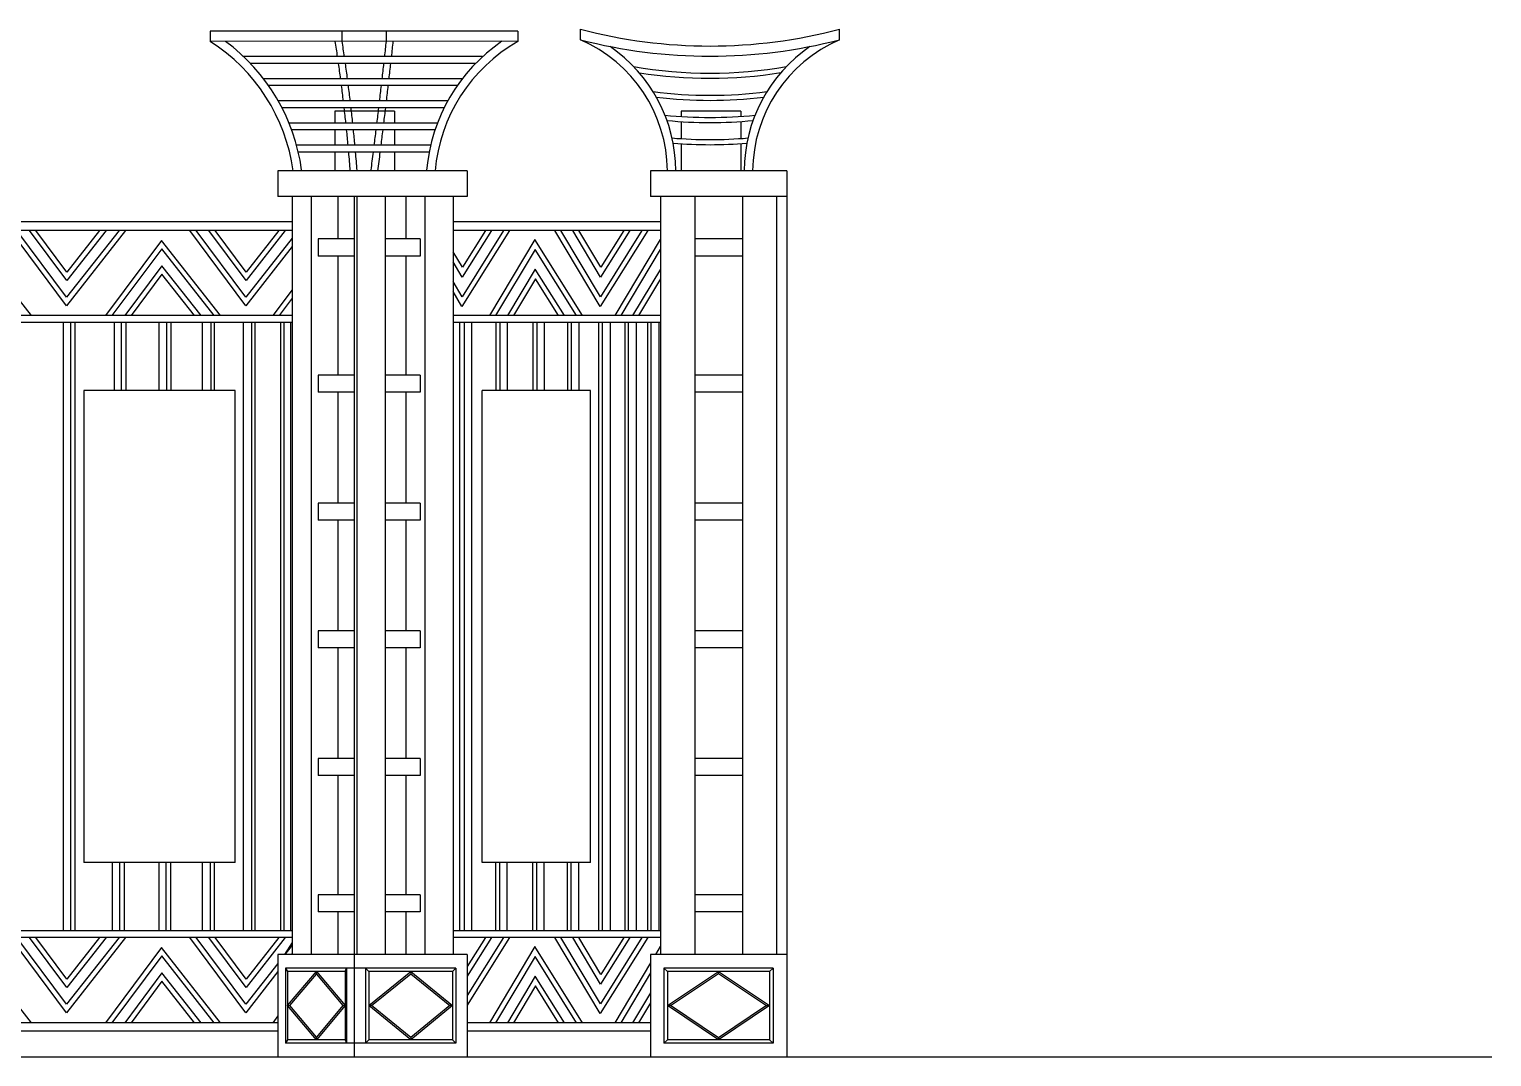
# Model space of a CAD drawing. Extents: x -1237597 to -1121401, y 701438 to 763997.
# Drawn here: x -1129982 to -1121401, y 715406 to 721437 of the extents above; entities that cross this region are included whole.
import ezdxf

# ---------------------------------------------------------------- set-up
doc = ezdxf.new("R2010")
doc.units = 0
doc.header["$LTSCALE"] = 300
doc.header["$MEASUREMENT"] = 0
for name, color, linetype in [('1', 7, 'CONTINUOUS'), ('2', 2, 'CONTINUOUS'), ('4', 4, 'CONTINUOUS')]:
    doc.layers.add(name, color=color, linetype=linetype)

msp = doc.modelspace()

# ---------------------------------------------------------------- linework, layer by layer
at = {"layer": '1', "color": 7}
msp.add_line((-1162879.3, 715405.6), (-1121401.2, 715405.6), dxfattribs=at)
at = {"layer": '2', "color": 2}
for p, q in [((-1128189.8, 720955.6), (-1128189.8, 720885.9)), ((-1127839.8, 720955.6), (-1128189.8, 720955.6)), ((-1127839.8, 720955.6), (-1127839.8, 720885.9)), ((-1126157.9, 720955.6), (-1126157.9, 720924.7)), ((-1125807.9, 720955.6), (-1126157.9, 720955.6)), ((-1126157.9, 720894.6), (-1126157.9, 720794.7)), ((-1125807.9, 720955.6), (-1125807.9, 720925.3)), ((-1125807.9, 720895.3), (-1125807.9, 720795.3)), ((-1128189.8, 720845.7), (-1128189.8, 720755.9)), ((-1127839.8, 720845.8), (-1127839.8, 720755.9)), ((-1126157.9, 720764.6), (-1126157.9, 720605.6)), ((-1125807.9, 720765.3), (-1125807.9, 720605.6)), ((-1128189.8, 720715.7), (-1128189.8, 720605.6)), ((-1127839.8, 720715.8), (-1127839.8, 720605.6)), ((-1127412.2, 720605.6), (-1128522.8, 720605.6)), ((-1128522.8, 720605.6), (-1128522.8, 720455.6)), ((-1127412.2, 720605.6), (-1127412.2, 720455.6)), ((-1125537.9, 720605.6), (-1126337.9, 720605.6)), ((-1126337.9, 720605.6), (-1126337.9, 720455.6)), ((-1126337.9, 720605.6), (-1126337.9, 720505.6)), ((-1125537.9, 720605.6), (-1125537.9, 720455.6)), ((-1125537.9, 720605.6), (-1125537.9, 720505.6)), ((-1127412.2, 720455.6), (-1128522.8, 720455.6)), ((-1128439.5, 720455.6), (-1128439.5, 716005.6)), ((-1128327.6, 720455.6), (-1128327.6, 716005.6)), ((-1128171.1, 720455.6), (-1128171.1, 720205.6)), ((-1128075.4, 720455.6), (-1128075.4, 715405.6)), ((-1128059.2, 720455.6), (-1128059.2, 716005.6)), ((-1127893.4, 720455.6), (-1127893.4, 716005.6)), ((-1127773.1, 720455.6), (-1127773.1, 720205.6)), ((-1127661.3, 720455.6), (-1127661.3, 716005.6)), ((-1127495.4, 720455.6), (-1127495.4, 716005.6)), ((-1125537.9, 720455.6), (-1126337.9, 720455.6)), ((-1126277.9, 720455.6), (-1126277.9, 716005.6)), ((-1126077.9, 720455.6), (-1126077.9, 716005.6)), ((-1125797.9, 720455.6), (-1125797.9, 716005.6)), ((-1125597.9, 720455.6), (-1125597.9, 716005.6)), ((-1128439.5, 720305.6), (-1130372, 720305.6)), ((-1126277.9, 720305.6), (-1127495.4, 720305.6)), ((-1128439.5, 720255.6), (-1130372, 720255.6)), ((-1128075.4, 720205.6), (-1128286.2, 720205.6)), ((-1128286.2, 720205.6), (-1128286.2, 720105.6)), ((-1127689.2, 720205.6), (-1127893.4, 720205.6)), ((-1127689.2, 720205.6), (-1127689.2, 720105.6)), ((-1126277.9, 720255.6), (-1127495.4, 720255.6)), ((-1125797.9, 720205.6), (-1126077.9, 720205.6)), ((-1128075.4, 720105.6), (-1128286.2, 720105.6)), ((-1128171.1, 720105.6), (-1128171.1, 719405.6)), ((-1127689.2, 720105.6), (-1127893.4, 720105.6)), ((-1127773.1, 720105.6), (-1127773.1, 719405.6)), ((-1125797.9, 720105.6), (-1126077.9, 720105.6)), ((-1128439.5, 719755.6), (-1130372, 719755.6)), ((-1128439.5, 719715.6), (-1130372, 719715.6)), ((-1126277.9, 719755.6), (-1127495.4, 719755.6)), ((-1126277.9, 719715.6), (-1127495.4, 719715.6)), ((-1128286.2, 719405.6), (-1128286.2, 719305.6)), ((-1128075.4, 719405.6), (-1128286.2, 719405.6)), ((-1128075.4, 719405.6), (-1128286.2, 719405.6)), ((-1127689.2, 719405.6), (-1127893.4, 719405.6)), ((-1127689.2, 719405.6), (-1127689.2, 719305.6)), ((-1125797.9, 719405.6), (-1126077.9, 719405.6)), ((-1128774.2, 719315.6), (-1129661.4, 719315.6)), ((-1129661.4, 719315.6), (-1129661.4, 716545.6)), ((-1128774.2, 716545.6), (-1128774.2, 719315.6)), ((-1128075.4, 719305.6), (-1128286.2, 719305.6)), ((-1128075.4, 719305.6), (-1128286.2, 719305.6)), ((-1128171.1, 719305.6), (-1128171.1, 718655.6)), ((-1127689.2, 719305.6), (-1127893.4, 719305.6)), ((-1127773.1, 719305.6), (-1127773.1, 718655.6)), ((-1127323.8, 716545.6), (-1127323.8, 719315.6)), ((-1126688.9, 719315.6), (-1127323.8, 719315.6)), ((-1126688.9, 716545.6), (-1126688.9, 719315.6)), ((-1125797.9, 719305.6), (-1126077.9, 719305.6)), ((-1128286.2, 718655.6), (-1128286.2, 718555.6)), ((-1128075.4, 718655.6), (-1128286.2, 718655.6)), ((-1128075.4, 718655.6), (-1128286.2, 718655.6)), ((-1127689.2, 718655.6), (-1127893.4, 718655.6)), ((-1127689.2, 718655.6), (-1127689.2, 718555.6)), ((-1125797.9, 718655.6), (-1126077.9, 718655.6)), ((-1128075.4, 718555.6), (-1128286.2, 718555.6)), ((-1128075.4, 718555.6), (-1128286.2, 718555.6)), ((-1128171.1, 718555.6), (-1128171.1, 717905.6)), ((-1127689.2, 718555.6), (-1127893.4, 718555.6)), ((-1127773.1, 718555.6), (-1127773.1, 717905.6)), ((-1125797.9, 718555.6), (-1126077.9, 718555.6)), ((-1128286.2, 717905.6), (-1128286.2, 717805.6)), ((-1128075.4, 717905.6), (-1128286.2, 717905.6)), ((-1127689.2, 717905.6), (-1127893.4, 717905.6)), ((-1127689.2, 717905.6), (-1127689.2, 717805.6)), ((-1125797.9, 717905.6), (-1126077.9, 717905.6)), ((-1128075.4, 717805.6), (-1128286.2, 717805.6)), ((-1128171.1, 717805.6), (-1128171.1, 717155.6)), ((-1127689.2, 717805.6), (-1127893.4, 717805.6)), ((-1127773.1, 717805.6), (-1127773.1, 717155.6)), ((-1125797.9, 717805.6), (-1126077.9, 717805.6)), ((-1128075.4, 717155.6), (-1128286.2, 717155.6)), ((-1128286.2, 717155.6), (-1128286.2, 717055.6)), ((-1127689.2, 717155.6), (-1127893.4, 717155.6)), ((-1127689.2, 717155.6), (-1127689.2, 717055.6)), ((-1125797.9, 717155.6), (-1126077.9, 717155.6)), ((-1128075.4, 717055.6), (-1128286.2, 717055.6)), ((-1128171.1, 717055.6), (-1128171.1, 716355.6)), ((-1127689.2, 717055.6), (-1127893.4, 717055.6)), ((-1127773.1, 717055.6), (-1127773.1, 716355.6)), ((-1125797.9, 717055.6), (-1126077.9, 717055.6)), ((-1128774.2, 716545.6), (-1129661.4, 716545.6)), ((-1126688.9, 716545.6), (-1127323.8, 716545.6)), ((-1128075.4, 716355.6), (-1128286.2, 716355.6)), ((-1128075.4, 716355.6), (-1128286.2, 716355.6)), ((-1128286.2, 716355.6), (-1128286.2, 716255.6)), ((-1128286.2, 716355.6), (-1128286.2, 716255.6)), ((-1127689.2, 716355.6), (-1127893.4, 716355.6)), ((-1127689.2, 716355.6), (-1127893.4, 716355.6)), ((-1127689.2, 716355.6), (-1127689.2, 716255.6)), ((-1127689.2, 716355.6), (-1127689.2, 716255.6)), ((-1125797.9, 716355.6), (-1126077.9, 716355.6)), ((-1128075.4, 716255.6), (-1128286.2, 716255.6)), ((-1128075.4, 716255.6), (-1128286.2, 716255.6)), ((-1128171.1, 716255.6), (-1128171.1, 716005.6)), ((-1127689.2, 716255.6), (-1127893.4, 716255.6)), ((-1127689.2, 716255.6), (-1127893.4, 716255.6)), ((-1127773.1, 716255.6), (-1127773.1, 716005.6)), ((-1125797.9, 716255.6), (-1126077.9, 716255.6)), ((-1128439.5, 716145.6), (-1130372, 716145.6)), ((-1128439.5, 716105.6), (-1130372, 716105.6)), ((-1126277.9, 716145.6), (-1127495.4, 716145.6)), ((-1126277.9, 716105.6), (-1127495.4, 716105.6)), ((-1128522.8, 716005.6), (-1128522.8, 715405.6)), ((-1127412.2, 716005.6), (-1128522.8, 716005.6)), ((-1127412.2, 716005.6), (-1127412.2, 715405.6)), ((-1125537.9, 716005.6), (-1126337.9, 716005.6)), ((-1126337.9, 716005.6), (-1126337.9, 715405.6)), ((-1125537.9, 716005.6), (-1125537.9, 715405.6)), ((-1127478.5, 715925.6), (-1128478, 715925.6)), ((-1125617.9, 715925.6), (-1126257.9, 715925.6)), ((-1126257.9, 715925.6), (-1126257.9, 715485.6)), ((-1125617.9, 715925.6), (-1125617.9, 715485.6)), ((-1128522.8, 715605.6), (-1130287.3, 715605.6)), ((-1126337.9, 715605.6), (-1127412.2, 715605.6)), ((-1128522.8, 715555.6), (-1130287.3, 715555.6)), ((-1127478.5, 715485.6), (-1128478, 715485.6)), ((-1126337.9, 715555.6), (-1127412.2, 715555.6)), ((-1125617.9, 715485.6), (-1126257.9, 715485.6))]:
    msp.add_line(p, q, dxfattribs=at)
at = {"layer": '4', "color": 4}
for p, q in [((-1127115.1, 721425.9), (-1128919.8, 721425.6)), ((-1128919.8, 721425.6), (-1128919.8, 721365.6)), ((-1128146.2, 721365.7), (-1128146.2, 721425.7)), ((-1127886.6, 721365.7), (-1127886.6, 721425.7)), ((-1127115.1, 721425.9), (-1127115.1, 721365.6)), ((-1126747.8, 721374.8), (-1126747.8, 721436.8)), ((-1125228.1, 721374.8), (-1125228.1, 721436.8)), ((-1127115.1, 721365.9), (-1128919.8, 721365.6)), ((-1127322.1, 721275.9), (-1128724.5, 721275.9)), ((-1127363.5, 721235.8), (-1128684.2, 721235.6)), ((-1127441.6, 721145.9), (-1128607.3, 721145.9)), ((-1127471, 721105.8), (-1128577.8, 721105.6)), ((-1127527, 721015.9), (-1128521, 721015.9)), ((-1127548, 720975.8), (-1128499.2, 720975.6)), ((-1127587.3, 720885.9), (-1128457.8, 720885.9)), ((-1127601.7, 720845.8), (-1128442.2, 720845.6)), ((-1127627.3, 720755.9), (-1128413.7, 720755.9)), ((-1127635.9, 720715.8), (-1128403.5, 720715.6)), ((-1125537.9, 720455.6), (-1125537.9, 715405.6)), ((-1129783.2, 719715.6), (-1129783.2, 716145.6)), ((-1129740.9, 719715.6), (-1129740.9, 716145.6)), ((-1129714.2, 719715.6), (-1129714.2, 716145.6)), ((-1129484.3, 719715.6), (-1129484.3, 719315.6)), ((-1129442.6, 719715.6), (-1129442.6, 719315.6)), ((-1129415, 719715.6), (-1129415, 719315.6)), ((-1129221.6, 719715.6), (-1129221.6, 719315.6)), ((-1129177.2, 719715.6), (-1129177.2, 719315.6)), ((-1129152, 719715.6), (-1129152, 719315.6)), ((-1128967.1, 719715.6), (-1128967.1, 719315.6)), ((-1128917.3, 719715.6), (-1128917.3, 719315.6)), ((-1128897, 719715.6), (-1128897, 719315.6)), ((-1128727.6, 719715.6), (-1128727.6, 716145.6)), ((-1128677.2, 719715.6), (-1128677.2, 716145.6)), ((-1128657.7, 719715.6), (-1128657.7, 716145.6)), ((-1128508.2, 719715.6), (-1128508.2, 716145.6)), ((-1128488.8, 719715.6), (-1128488.8, 716145.6)), ((-1128449.8, 719715.6), (-1128449.8, 716145.6)), ((-1127456.8, 719715.6), (-1127456.8, 716145.6)), ((-1127431.2, 719715.6), (-1127431.2, 716145.6)), ((-1127388.3, 719715.6), (-1127388.3, 716145.6)), ((-1127245.4, 719715.6), (-1127245.4, 719315.6)), ((-1127221.5, 719715.6), (-1127221.5, 719315.6)), ((-1127177.6, 719715.6), (-1127177.6, 719315.6)), ((-1127027.9, 719715.6), (-1127027.9, 719315.6)), ((-1127004.8, 719715.6), (-1127004.8, 719315.6)), ((-1126960.5, 719715.6), (-1126960.5, 719315.6)), ((-1126824, 719715.6), (-1126824, 719315.6)), ((-1126801.7, 719715.6), (-1126801.7, 719315.6)), ((-1126757, 719715.6), (-1126757, 719315.6)), ((-1126641.2, 719715.6), (-1126641.2, 716145.6)), ((-1126619.8, 719715.6), (-1126619.8, 716145.6)), ((-1126574.6, 719715.6), (-1126574.6, 716145.6)), ((-1126488.2, 719715.6), (-1126488.2, 716145.6)), ((-1126467.8, 719715.6), (-1126467.8, 716145.6)), ((-1126422.1, 719715.6), (-1126422.1, 716145.6)), ((-1126354.3, 719715.6), (-1126354.3, 716145.6)), ((-1126334.7, 719715.6), (-1126334.7, 716145.6)), ((-1126288.7, 719715.6), (-1126288.7, 716145.6)), ((-1129494.7, 716545.6), (-1129494.7, 716145.6)), ((-1129453, 716545.6), (-1129453, 716145.6)), ((-1129425.4, 716545.6), (-1129425.4, 716145.6)), ((-1129222.4, 716545.6), (-1129222.4, 716145.6)), ((-1129181.3, 716545.6), (-1129181.3, 716145.6)), ((-1129152.8, 716545.6), (-1129152.8, 716145.6)), ((-1128967.1, 716545.6), (-1128967.1, 716145.6)), ((-1128919.8, 716545.6), (-1128919.8, 716145.6)), ((-1128897, 716545.6), (-1128897, 716145.6)), ((-1127245.4, 716145.6), (-1127245.4, 716545.6)), ((-1127221.5, 716145.6), (-1127221.5, 716545.6)), ((-1127177.6, 716145.6), (-1127177.6, 716545.6)), ((-1127027.9, 716145.6), (-1127027.9, 716545.6)), ((-1127004.8, 716145.6), (-1127004.8, 716545.6)), ((-1126960.5, 716145.6), (-1126960.5, 716545.6)), ((-1126824, 716145.6), (-1126824, 716545.6)), ((-1126801.7, 716145.6), (-1126801.7, 716545.6)), ((-1126757, 716145.6), (-1126757, 716545.6)), ((-1128478, 715925.6), (-1128466.5, 715905.6)), ((-1128478, 715925.6), (-1128478, 715485.6)), ((-1128128.8, 715905.6), (-1128120.2, 715925.6)), ((-1128120.2, 715925.6), (-1128120.2, 715485.6)), ((-1128009.1, 715925.6), (-1127989.1, 715905.6)), ((-1128009.1, 715925.6), (-1128009.1, 715485.6)), ((-1127498.5, 715905.6), (-1127478.5, 715925.6)), ((-1127478.5, 715925.6), (-1127478.5, 715485.6)), ((-1126237.9, 715905.6), (-1126257.9, 715925.6)), ((-1125637.9, 715905.6), (-1125617.9, 715925.6)), ((-1128466.5, 715705.6), (-1128297.7, 715905.6)), ((-1128466.5, 715905.6), (-1128466.5, 715505.6)), ((-1128128.8, 715905.6), (-1128466.5, 715905.6)), ((-1128453.4, 715705.6), (-1128297.7, 715890)), ((-1128297.7, 715890), (-1128297.7, 715905.6)), ((-1128297.7, 715905.6), (-1128128.8, 715705.6)), ((-1128297.7, 715890), (-1128141.9, 715705.6)), ((-1128128.8, 715905.6), (-1128128.8, 715505.6)), ((-1127989.1, 715705.6), (-1127743.8, 715905.6)), ((-1127989.1, 715905.6), (-1127989.1, 715505.6)), ((-1127498.5, 715905.6), (-1127989.1, 715905.6)), ((-1127973.3, 715705.6), (-1127743.8, 715892.6)), ((-1127743.8, 715905.6), (-1127743.8, 715892.6)), ((-1127743.8, 715905.6), (-1127498.5, 715705.6)), ((-1127743.8, 715892.6), (-1127514.3, 715705.6)), ((-1127498.5, 715905.6), (-1127498.5, 715505.6)), ((-1125637.9, 715905.6), (-1126237.9, 715905.6)), ((-1126237.9, 715705.6), (-1125937.9, 715905.6)), ((-1126237.9, 715905.6), (-1126237.9, 715505.6)), ((-1126219.9, 715705.6), (-1125937.9, 715893.5)), ((-1125937.9, 715893.5), (-1125937.9, 715905.6)), ((-1125937.9, 715905.6), (-1125637.9, 715705.6)), ((-1125937.9, 715893.5), (-1125655.9, 715705.6)), ((-1125637.9, 715905.6), (-1125637.9, 715505.6)), ((-1128466.5, 715705.6), (-1128453.4, 715705.6)), ((-1128297.7, 715505.6), (-1128466.5, 715705.6)), ((-1128297.7, 715521.1), (-1128453.4, 715705.6)), ((-1128141.9, 715705.6), (-1128297.7, 715521.1)), ((-1128128.8, 715705.6), (-1128297.7, 715505.6)), ((-1128141.9, 715705.6), (-1128128.8, 715705.6)), ((-1127973.3, 715705.6), (-1127989.1, 715705.6)), ((-1127743.8, 715505.6), (-1127989.1, 715705.6)), ((-1127743.8, 715518.5), (-1127973.3, 715705.6)), ((-1127514.3, 715705.6), (-1127743.8, 715518.5)), ((-1127498.5, 715705.6), (-1127743.8, 715505.6)), ((-1127498.5, 715705.6), (-1127514.3, 715705.6)), ((-1126219.9, 715705.6), (-1126237.9, 715705.6)), ((-1125937.9, 715505.6), (-1126237.9, 715705.6)), ((-1125937.9, 715517.6), (-1126219.9, 715705.6)), ((-1125655.9, 715705.6), (-1125937.9, 715517.6)), ((-1125637.9, 715705.6), (-1125937.9, 715505.6)), ((-1125655.9, 715705.6), (-1125637.9, 715705.6)), ((-1128466.5, 715505.6), (-1128478, 715485.6)), ((-1128128.8, 715505.6), (-1128466.5, 715505.6)), ((-1128297.7, 715505.6), (-1128297.7, 715521.1)), ((-1128128.8, 715505.6), (-1128120.2, 715485.6)), ((-1127989.1, 715505.6), (-1128009.1, 715485.6)), ((-1127498.5, 715505.6), (-1127989.1, 715505.6)), ((-1127743.8, 715518.5), (-1127743.8, 715505.6)), ((-1127498.5, 715505.6), (-1127478.5, 715485.6)), ((-1126237.9, 715505.6), (-1126257.9, 715485.6)), ((-1125637.9, 715505.6), (-1126237.9, 715505.6)), ((-1125937.9, 715517.6), (-1125937.9, 715505.6)), ((-1125637.9, 715505.6), (-1125617.9, 715485.6))]:
    msp.add_line(p, q, dxfattribs=at)
for points in [[(-1129417.3, 720255.6), (-1129763.5, 719814.2), (-1130092.3, 720255.6)], [(-1129455.4, 720255.6), (-1129762.8, 719863.6), (-1130054.9, 720255.6)], [(-1129531.7, 720255.6), (-1129761.6, 719962.4), (-1129980.1, 720255.6)], [(-1129569.8, 720255.6), (-1129761, 720011.8), (-1129942.7, 720255.6)], [(-1128439.5, 720161.4), (-1128711.8, 719814.2), (-1129040.7, 720255.6)], [(-1128439.5, 720210.1), (-1128711.2, 719863.6), (-1129003.3, 720255.6)], [(-1128480.1, 720255.6), (-1128710, 719962.4), (-1128928.4, 720255.6)], [(-1128518.2, 720255.6), (-1128709.4, 720011.8), (-1128891, 720255.6)], [(-1127305.3, 720255.6), (-1127440.8, 720039.3), (-1127495.4, 720131)], [(-1127269.8, 720255.6), (-1127441.4, 719981.8), (-1127495.4, 720072.4)], [(-1127199, 720255.6), (-1127442.7, 719866.7), (-1127495.4, 719955.2)], [(-1127163.6, 720255.6), (-1127443.4, 719809.2), (-1127495.4, 719896.6)], [(-1126735.2, 719755.6), (-1127015, 720201.9), (-1127281, 719755.6)], [(-1126351.9, 720255.6), (-1126631.7, 719809.2), (-1126897.7, 720255.6)], [(-1126387.3, 720255.6), (-1126631, 719866.7), (-1126862.8, 720255.6)], [(-1126458.1, 720255.6), (-1126629.7, 719981.8), (-1126792.9, 720255.6)], [(-1126493.5, 720255.6), (-1126629.1, 720039.3), (-1126758, 720255.6)], [(-1126277.9, 720197.1), (-1126280.9, 720201.9), (-1126547, 719755.6)], [(-1129968.5, 719755.6), (-1130314.7, 720196.9), (-1130372, 720119.9)], [(-1128859.5, 719755.6), (-1129205.7, 720196.9), (-1129534.5, 719755.6)], [(-1128897.7, 719755.6), (-1129205.1, 720147.5), (-1129497.1, 719755.6)], [(-1126770.6, 719755.6), (-1127014.3, 720144.4), (-1127246.1, 719755.6)], [(-1126277.9, 720140.6), (-1126280.3, 720144.4), (-1126512, 719755.6)], [(-1128973.9, 719755.6), (-1129203.9, 720048.7), (-1129422.3, 719755.6)], [(-1129012, 719755.6), (-1129203.3, 719999.4), (-1129384.9, 719755.6)], [(-1126841.4, 719755.6), (-1127013, 720029.3), (-1127176.2, 719755.6)], [(-1126876.9, 719755.6), (-1127012.4, 719971.8), (-1127141.3, 719755.6)], [(-1126277.9, 720027.6), (-1126279, 720029.3), (-1126442.2, 719755.6)], [(-1126277.9, 719971.1), (-1126278.4, 719971.8), (-1126407.3, 719755.6)], [(-1128439.5, 719907.9), (-1128553, 719755.6)], [(-1128439.5, 719857.7), (-1128515.6, 719755.6)], [(-1129417.3, 716105.6), (-1129763.5, 715664.2), (-1130092.3, 716105.6)], [(-1129455.4, 716105.6), (-1129762.8, 715713.6), (-1130054.9, 716105.6)], [(-1129531.7, 716105.6), (-1129761.6, 715812.4), (-1129980.1, 716105.6)], [(-1129569.8, 716105.6), (-1129761, 715861.8), (-1129942.7, 716105.6)], [(-1128522.8, 715905.2), (-1128711.8, 715664.2), (-1129040.7, 716105.6)], [(-1128522.8, 715953.8), (-1128711.2, 715713.6), (-1129003.3, 716105.6)], [(-1128480.1, 716105.6), (-1128710, 715812.4), (-1128928.4, 716105.6)], [(-1128518.2, 716105.6), (-1128709.4, 715861.8), (-1128891, 716105.6)], [(-1127199, 716105.6), (-1127412.2, 715765.5)], [(-1127163.6, 716105.6), (-1127412.2, 715709)], [(-1127305.3, 716105.6), (-1127412.2, 715935)], [(-1127269.8, 716105.6), (-1127412.2, 715878.5)], [(-1126351.9, 716105.6), (-1126631.7, 715659.2), (-1126897.7, 716105.6)], [(-1126387.3, 716105.6), (-1126631, 715716.7), (-1126862.8, 716105.6)], [(-1126458.1, 716105.6), (-1126629.7, 715831.8), (-1126792.9, 716105.6)], [(-1126493.5, 716105.6), (-1126629.1, 715889.3), (-1126758, 716105.6)], [(-1129968.5, 715605.6), (-1130314.7, 716046.9), (-1130345.5, 716005.6)], [(-1128859.5, 715605.6), (-1129205.7, 716046.9), (-1129534.5, 715605.6)], [(-1128897.7, 715605.6), (-1129205.1, 715997.5), (-1129497.1, 715605.6)], [(-1128439.5, 716075.7), (-1128483.9, 716005.6)], [(-1128439.5, 716060.1), (-1128482.2, 716005.6)], [(-1128439.5, 716011.4), (-1128444.1, 716005.6)], [(-1126735.2, 715605.6), (-1127015, 716051.9), (-1127281, 715605.6)], [(-1126277.9, 716047.1), (-1126280.9, 716051.9), (-1126308.5, 716005.6)], [(-1126770.6, 715605.6), (-1127014.3, 715994.4), (-1127246.1, 715605.6)], [(-1126337.9, 715956.3), (-1126547, 715605.6)], [(-1128973.9, 715605.6), (-1129203.9, 715898.7), (-1129422.3, 715605.6)], [(-1129012, 715605.6), (-1129203.3, 715849.4), (-1129384.9, 715605.6)], [(-1126841.4, 715605.6), (-1127013, 715879.3), (-1127176.2, 715605.6)], [(-1126337.9, 715897.7), (-1126512, 715605.6)], [(-1126876.9, 715605.6), (-1127012.4, 715821.8), (-1127141.3, 715605.6)], [(-1126337.9, 715780.5), (-1126442.2, 715605.6)], [(-1126337.9, 715721.9), (-1126407.3, 715605.6)], [(-1128522.8, 715646.1), (-1128553, 715605.6)]]:
    msp.add_lwpolyline(points, dxfattribs=at)
for centre, radius, start, end in [((-1125987.9, 724322.7), 2984.3, 255.24897, 284.75103), ((-1129498.8, 720460.1), 1074.8, 7.77927, 57.40364), ((-1129498.8, 720460.1), 1124.8, 7.77927, 53.61506), ((-1138251.2, 719812.5), 10183.7, 8.26183, 8.77271), ((-1138251.2, 719812.5), 10223.7, 8.22929, 8.73816), ((-1167320.4, 725660.7), 39667, 353.65356, 353.78414), ((-1167320.4, 725660.7), 39707, 353.65998, 353.79043), ((-1126631, 720520.7), 1023.7, 124.35383, 175.00187), ((-1126631, 720520.7), 973.7, 119.81521, 175.00187), ((-1125987.9, 724322.7), 3044.3, 255.54609, 284.45391), ((-1127083, 720599), 845.1, 0.44442, 66.62846), ((-1127083, 720599), 895.1, 0.44442, 55.35481), ((-1124892.8, 720599), 895.1, 124.64519, 179.55558), ((-1124892.8, 720599), 845.1, 113.37154, 179.55558), ((-1138251.2, 719812.5), 10183.7, 7.52343, 8.03338), ((-1138251.2, 719812.5), 10223.7, 7.49382, 8.00178), ((-1167320.4, 725660.7), 39667, 353.46459, 353.59521), ((-1167320.4, 725660.7), 39707, 353.47121, 353.6017), ((-1125987.9, 723808.1), 2628.9, 260.1843, 279.8157), ((-1125987.9, 723808.1), 2658.9, 261.04817, 278.99603), ((-1138251.2, 719812.5), 10183.7, 6.78627, 7.29539), ((-1138251.2, 719812.5), 10223.7, 6.7596, 7.26673), ((-1167320.4, 725660.7), 39667, 353.27556, 353.40622), ((-1167320.4, 725660.7), 39707, 353.28236, 353.4129), ((-1125987.9, 723678.1), 2628.9, 262.69595, 277.30405), ((-1138251.2, 719812.5), 10183.7, 6.05025, 6.55861), ((-1138251.2, 719812.5), 10223.7, 6.02649, 6.53288), ((-1167320.4, 725660.7), 39667, 353.08644, 353.21715), ((-1167320.4, 725660.7), 39707, 353.09344, 353.22403), ((-1125987.9, 723678.1), 2658.9, 263.1971, 276.8029), ((-1125987.9, 723548.1), 2628.9, 264.22723, 275.77277), ((-1125987.9, 723548.1), 2658.9, 264.55015, 275.44985), ((-1138251.2, 719812.5), 10183.7, 5.31522, 5.82293), ((-1138251.2, 719812.5), 10223.7, 5.29437, 5.80011), ((-1167320.4, 725660.7), 39667, 352.89726, 353.02801), ((-1167320.4, 725660.7), 39707, 352.90445, 353.03508), ((-1125987.9, 723418.1), 2628.9, 265.14459, 274.85541), ((-1125987.9, 723418.1), 2658.9, 265.33891, 274.66109), ((-1138251.2, 719812.5), 10183.7, 4.4663, 5.0882), ((-1138251.2, 719812.5), 10223.7, 4.4663, 5.06828), ((-1167320.4, 725660.7), 39667, 352.68579, 352.8388), ((-1167320.4, 725660.7), 39707, 352.68579, 352.84606)]:
    msp.add_arc(centre, radius, start, end, dxfattribs=at)

doc.saveas('drawing.dxf')
